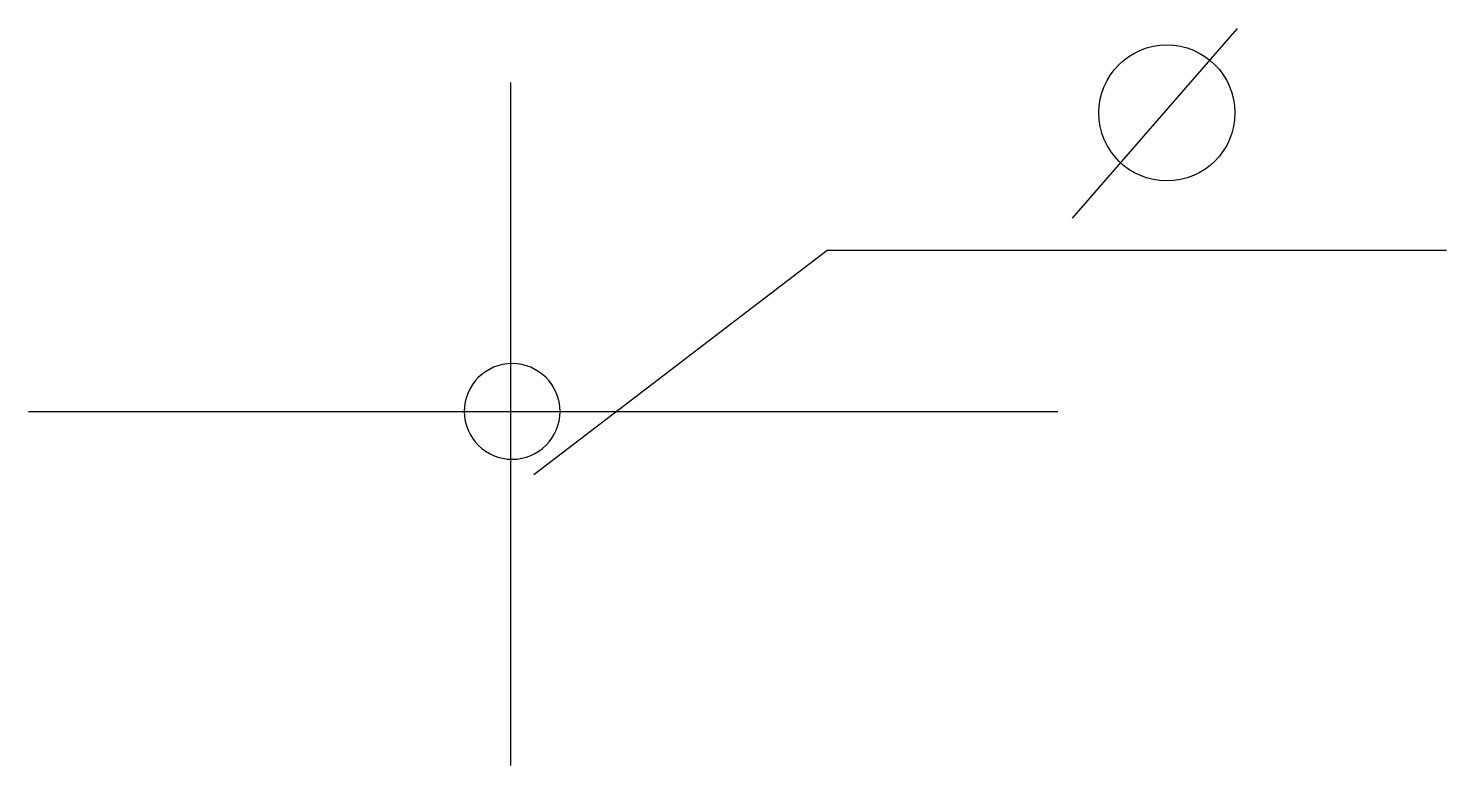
# Model space of a CAD drawing. Header units: metres. Extents: x -176159 to -174308, y -311369 to -310406.
import ezdxf

# ---------------------------------------------------------------- set-up
doc = ezdxf.new("R2010")
doc.units = ezdxf.units.M
for name, color, linetype in [('DIM', 4, 'Continuous'), ('STEEL', 1, 'Continuous'), ('TEXT', 3, 'Continuous')]:
    doc.layers.add(name, color=color, linetype=linetype)

msp = doc.modelspace()

# ---------------------------------------------------------------- linework, layer by layer
at = {"layer": 'DIM'}
msp.add_line((-174580.97, -310406), (-174796.2, -310653.94), dxfattribs=at)
msp.add_circle((-174672.76, -310516.42), 88.86, dxfattribs=at)
at = {"layer": 'STEEL'}
for p, q in [((-175529.81, -310476.82), (-175529.81, -311368.79)), ((-176159.06, -310906.23), (-174814.99, -310906.23))]:
    msp.add_line(p, q, dxfattribs=at)
msp.add_lwpolyline([(-175589.96, -310906.23, 1), (-175464.96, -310906.23, 1)], format="xyb", close=True, dxfattribs=at)
at = {"layer": 'TEXT'}
for p, q in [((-175499.3, -310988.75), (-175116.17, -310695.76)), ((-175116.17, -310695.76), (-174307.51, -310695.76))]:
    msp.add_line(p, q, dxfattribs=at)

doc.saveas('drawing.dxf')
